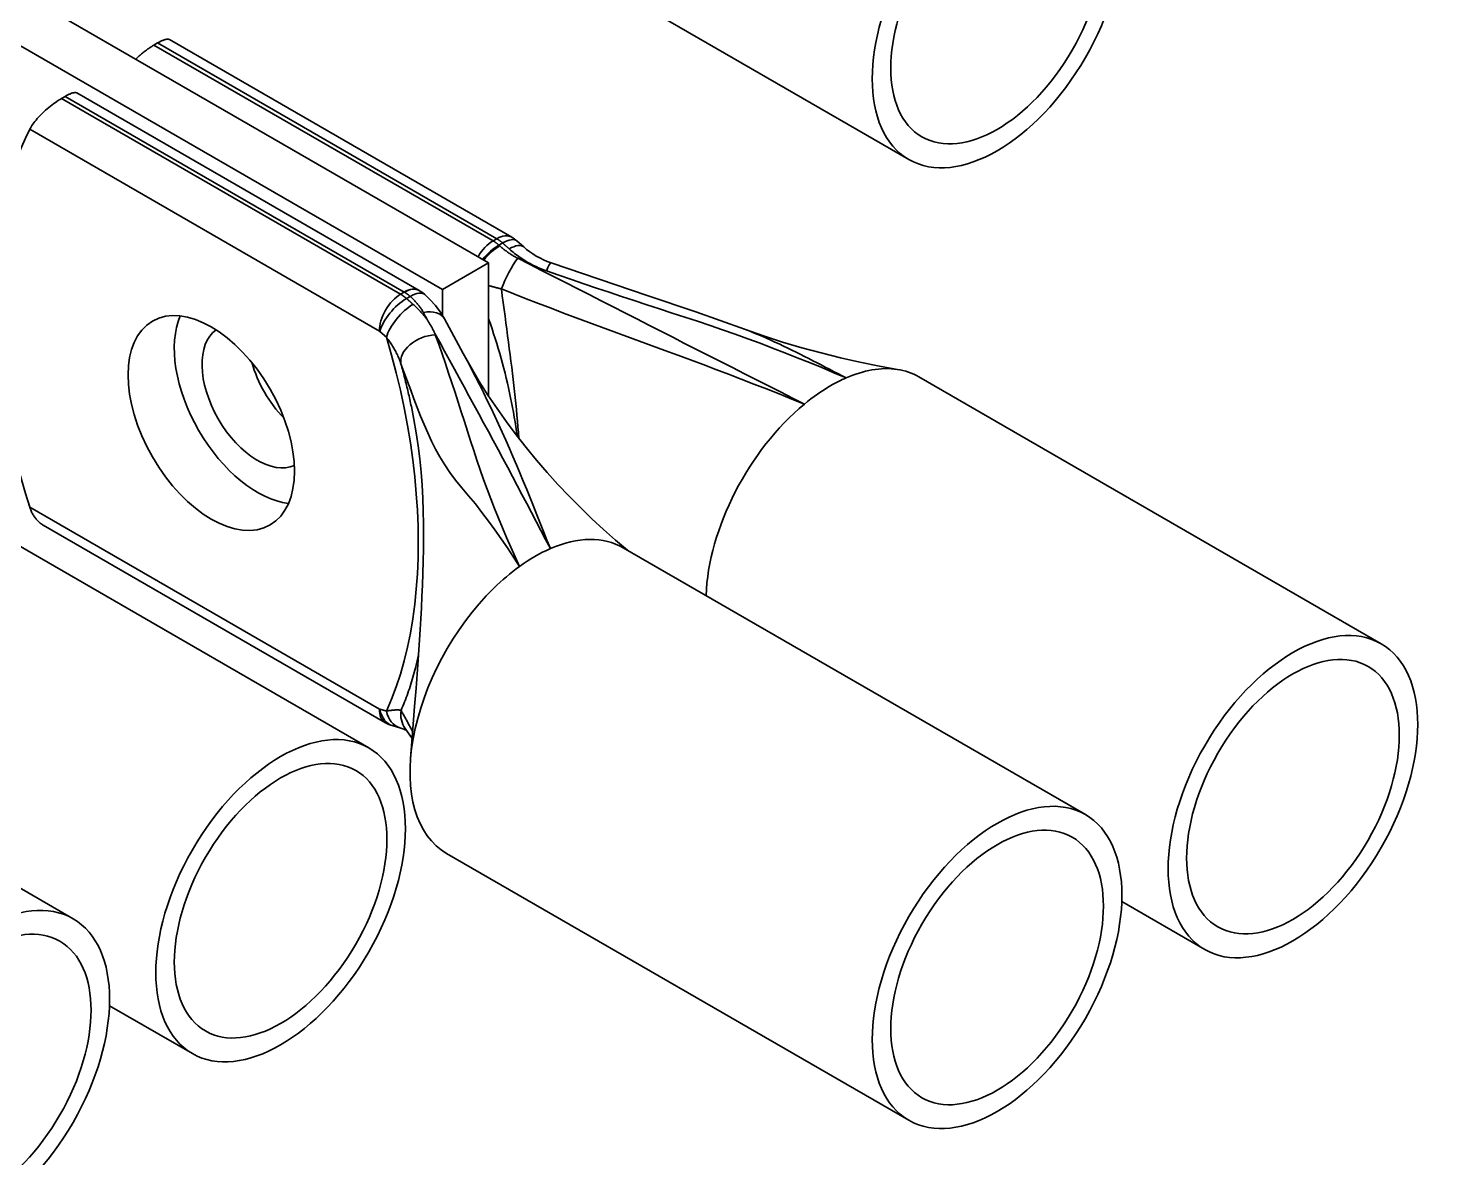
# Model space of a CAD drawing. Header units: millimetres. Extents: x -116965 to 323937, y 291661 to 566926.
# Drawn here: x -16766.2 to -16665.2, y 324943.1 to 325024.5 of the extents above; entities that cross this region are included whole.
import ezdxf

# ---------------------------------------------------------------- set-up
doc = ezdxf.new("R2010")
doc.units = ezdxf.units.MM
doc.layers.add('Visible Edges(Schneider)', color=7, linetype='Continuous', lineweight=35)
doc.layers.add('Visible Tangent Edges(Schneider)', color=7, linetype='Continuous', lineweight=35)

msp = doc.modelspace()

# ---------------------------------------------------------------- linework, layer by layer
at = {"layer": 'Visible Edges(Schneider)'}
for p, q in [((-16799.555415, 325045.98185), (-16733.004188, 325007.558481)), ((-16802.882976, 325044.060681), (-16736.33175, 325005.637313)), ((-16736.029568, 325034.209765), (-16702.753955, 325014.998081)), ((-16757.095732, 325023.235215), (-16756.829528, 325023.388909)), ((-16731.336305, 325009.402502), (-16755.981158, 325023.631214)), ((-16763.48465, 325019.546572), (-16763.750855, 325019.392879)), ((-16738.004047, 325005.567451), (-16762.63628, 325019.788878)), ((-16730.956616, 325009.129937), (-16730.475065, 325008.706672)), ((-16733.004188, 325007.558481), (-16736.33175, 325005.637313)), ((-16733.004188, 325007.558481), (-16733.004188, 324997.96755)), ((-16736.33175, 325005.637313), (-16736.33175, 325003.782981)), ((-16734.834421, 325001.032317), (-16736.187292, 325003.532396)), ((-16702.027293, 324999.350414), (-16668.75168, 324980.138729)), ((-16774.900886, 324991.857857), (-16741.625273, 324972.646173)), ((-16740.422339, 324974.453346), (-16765.067191, 324988.682059)), ((-16723.323686, 324987.054936), (-16690.048073, 324967.843251)), ((-16796.197279, 324979.562379), (-16762.921666, 324960.350695)), ((-16739.883185, 324974.22717), (-16739.400085, 324974.093958)), ((-16738.507457, 324973.312428), (-16739.009206, 324974.038087)), ((-16736.029568, 324965.047702), (-16702.753955, 324945.836018)), ((-16687.424878, 324961.576727), (-16681.457563, 324958.131496)), ((-16760.298471, 324954.08417), (-16754.331156, 324950.638939))]:
    msp.add_line(p, q, dxfattribs=at)
at = {"layer": 'Visible Edges(Schneider)', "flags": 128}
for points in [[(-16757.095731, 325023.235215), (-16757.145767, 325023.205874), (-16757.19707, 325023.174895), (-16757.249526, 325023.142343), (-16757.303019, 325023.108287), (-16757.357429, 325023.072789), (-16757.412649, 325023.035923), (-16757.468557, 325022.99775), (-16757.525043, 325022.958341), (-16757.581986, 325022.917761), (-16757.63927, 325022.876073), (-16757.696785, 325022.83335), (-16757.754412, 325022.789654), (-16757.812031, 325022.745072), (-16757.869527, 325022.699713), (-16757.926776, 325022.653689), (-16757.983668, 325022.60711), (-16758.040079, 325022.560089), (-16758.095899, 325022.51274), (-16758.151005, 325022.465172), (-16758.205286, 325022.417499), (-16758.258619, 325022.369829), (-16758.310892, 325022.32228), (-16758.361984, 325022.274961), (-16758.41206, 325022.227726)], [(-16755.981174, 325023.631199), (-16755.998031, 325023.63979), (-16756.016601, 325023.64689), (-16756.036963, 325023.652503), (-16756.059107, 325023.656596), (-16756.083012, 325023.659128), (-16756.108669, 325023.660068), (-16756.136055, 325023.659377), (-16756.165163, 325023.657024), (-16756.195969, 325023.65297), (-16756.228466, 325023.64718), (-16756.26263, 325023.639619), (-16756.298454, 325023.630252), (-16756.335918, 325023.619047), (-16756.374964, 325023.60602), (-16756.415492, 325023.591236), (-16756.457393, 325023.574749), (-16756.500563, 325023.556622), (-16756.5449, 325023.536918), (-16756.590296, 325023.515694), (-16756.636652, 325023.493014), (-16756.683855, 325023.468933), (-16756.731805, 325023.443515), (-16756.780398, 325023.41682), (-16756.829526, 325023.388908)], [(-16763.750854, 325019.392878), (-16763.855266, 325019.330673), (-16763.964534, 325019.26182), (-16764.077653, 325019.186903), (-16764.193607, 325019.1065), (-16764.311396, 325019.0212), (-16764.430003, 325018.931583), (-16764.548402, 325018.838383), (-16764.665567, 325018.742559), (-16764.780469, 325018.645084), (-16764.892096, 325018.546942), (-16764.999418, 325018.449105), (-16765.102551, 325018.351496), (-16765.20406, 325018.251733), (-16765.303437, 325018.150241), (-16765.399965, 325018.047676), (-16765.492905, 325017.944682), (-16765.581537, 325017.84191), (-16765.665129, 325017.740005), (-16765.743122, 325017.639572), (-16765.815226, 325017.541175), (-16765.881176, 325017.44538), (-16765.940703, 325017.352749), (-16765.993551, 325017.263851), (-16766.039447, 325017.179248)], [(-16762.636296, 325019.788861), (-16762.653153, 325019.797453), (-16762.671724, 325019.804554), (-16762.692086, 325019.810166), (-16762.71423, 325019.814258), (-16762.738135, 325019.816791), (-16762.763792, 325019.817731), (-16762.791178, 325019.817041), (-16762.820285, 325019.814688), (-16762.851092, 325019.810633), (-16762.883588, 325019.804844), (-16762.917753, 325019.797282), (-16762.953577, 325019.787916), (-16762.99104, 325019.77671), (-16763.030086, 325019.763684), (-16763.070615, 325019.748899), (-16763.112516, 325019.732413), (-16763.155686, 325019.714286), (-16763.200023, 325019.694582), (-16763.245419, 325019.673357), (-16763.291775, 325019.650676), (-16763.338978, 325019.626596), (-16763.386928, 325019.601178), (-16763.43552, 325019.574483), (-16763.484649, 325019.546571)], [(-16731.336305, 325009.402503), (-16731.130643, 325009.269014), (-16730.956616, 325009.129937)], [(-16728.51401, 325007.560709), (-16728.786252, 325007.663409), (-16729.054701, 325007.780653), (-16729.316922, 325007.911003), (-16729.570513, 325008.052706), (-16729.814279, 325008.204479), (-16730.047409, 325008.365247), (-16730.268203, 325008.533274), (-16730.475065, 325008.706672)], [(-16714.576803, 325002.779968), (-16716.333564, 325003.418273), (-16718.088741, 325004.029707), (-16721.583113, 325005.209828), (-16725.058423, 325006.377183), (-16728.51401, 325007.560709)], [(-16737.593618, 325005.271044), (-16737.770582, 325005.415389), (-16737.983054, 325005.55527)], [(-16737.593618, 325005.271044), (-16737.20185, 325004.893856), (-16736.833808, 325004.482952), (-16736.493545, 325004.032325), (-16736.187292, 325003.532396)], [(-16737.395437, 325003.431139), (-16737.371285, 325003.392243), (-16737.347348, 325003.353295), (-16737.323627, 325003.314295), (-16737.300123, 325003.275244), (-16737.276839, 325003.236144), (-16737.253776, 325003.196996), (-16737.230937, 325003.157801), (-16737.208324, 325003.118561), (-16737.185938, 325003.079277), (-16737.163781, 325003.039949), (-16737.141857, 325003.00058), (-16737.120165, 325002.961171), (-16737.098709, 325002.921721), (-16737.077489, 325002.882231), (-16737.056509, 325002.8427), (-16737.035769, 325002.80313), (-16737.015271, 325002.76352), (-16736.995019, 325002.723871), (-16736.975013, 325002.684184), (-16736.955256, 325002.644458), (-16736.93575, 325002.604695), (-16736.916497, 325002.564894), (-16736.8975, 325002.525056), (-16736.87876, 325002.48518)], [(-16714.576803, 325002.779968), (-16713.219233, 325002.296695), (-16711.849233, 325001.852892), (-16710.468374, 325001.445846), (-16709.078229, 325001.072849), (-16707.680368, 325000.731188), (-16706.276361, 325000.418158), (-16704.867782, 325000.131045), (-16703.4562, 324999.867141)], [(-16734.834421, 325001.032317), (-16734.269023, 325000.021178), (-16733.674065, 324999.023159), (-16733.050907, 324998.039067), (-16732.400912, 324997.069709), (-16731.72544, 324996.115892), (-16731.025853, 324995.178424), (-16730.303515, 324994.258113), (-16729.559785, 324993.355765), (-16728.796025, 324992.472188), (-16728.013597, 324991.608189), (-16727.213864, 324990.764575), (-16726.398185, 324989.942155), (-16725.567923, 324989.141735), (-16724.72444, 324988.364122), (-16723.869382, 324987.608656), (-16723.005117, 324986.87101)], [(-16738.620492, 324971.872128), (-16738.523742, 324973.103979), (-16738.426485, 324974.355655), (-16738.328807, 324975.63382), (-16738.230787, 324976.945141), (-16738.132527, 324978.297064), (-16738.083492, 324978.992282), (-16738.034765, 324979.70244), (-16737.986515, 324980.429155), (-16737.938822, 324981.17551), (-16737.892417, 324981.942187), (-16737.848186, 324982.729086), (-16737.807018, 324983.536098), (-16737.769797, 324984.363122), (-16737.737548, 324985.210366), (-16737.711981, 324986.077498), (-16737.694896, 324986.962195), (-16737.688083, 324987.862046), (-16737.693332, 324988.774642), (-16737.712433, 324989.69757), (-16737.747175, 324990.628421), (-16737.799348, 324991.564783), (-16737.870743, 324992.504247), (-16737.96315, 324993.444812), (-16738.07804, 324994.387348), (-16738.216286, 324995.330843), (-16738.378713, 324996.273737), (-16738.566143, 324997.214471)], [(-16766.039447, 324989.975503), (-16766.016723, 324989.908119), (-16765.992128, 324989.840982), (-16765.965693, 324989.774223), (-16765.937462, 324989.707983), (-16765.907464, 324989.642395), (-16765.875736, 324989.577595), (-16765.84232, 324989.51372), (-16765.807244, 324989.450906), (-16765.770549, 324989.389291), (-16765.732272, 324989.329009), (-16765.692443, 324989.270194), (-16765.651102, 324989.212985), (-16765.608293, 324989.157516), (-16765.564085, 324989.103871), (-16765.518586, 324989.052123), (-16765.47189, 324989.002331), (-16765.424098, 324988.954559), (-16765.375308, 324988.908872), (-16765.325622, 324988.865332), (-16765.275136, 324988.824004), (-16765.223948, 324988.78495), (-16765.172163, 324988.748238), (-16765.119873, 324988.713924), (-16765.067183, 324988.682079)], [(-16740.422339, 324974.453346), (-16740.17698, 324974.330349), (-16739.883185, 324974.22717)], [(-16738.926114, 324973.919437), (-16739.001693, 324973.956043), (-16739.107939, 324973.99979), (-16739.241785, 324974.04672), (-16739.400085, 324974.093958)]]:
    msp.add_lwpolyline(points, dxfattribs=at)
at = {"layer": 'Visible Edges(Schneider)'}
for centre, major_axis in [((-16696.401014, 325026.001698), (-6.352941, -11.003617)), ((-16696.401014, 325026.001698), (-5.411765, -9.373451)), ((-16752.969556, 324996.03147), (4.235294, -7.335745)), ((-16675.104621, 324969.135112), (6.352941, 11.003617)), ((-16675.104621, 324969.135112), (5.411765, 9.373451)), ((-16747.978214, 324961.642556), (6.352941, 11.003617)), ((-16747.978214, 324961.642556), (5.411765, 9.373451)), ((-16696.401014, 324956.839635), (-6.352941, -11.003617)), ((-16696.401014, 324956.839635), (-5.411765, -9.373451)), ((-16769.274607, 324949.347078), (-6.352941, -11.003617)), ((-16769.274607, 324949.347078), (-5.411765, -9.373451))]:
    msp.add_ellipse(centre, major_axis=major_axis, ratio=0.5773502692, dxfattribs=at)
for centre, major_axis, ratio, start_param, end_param in [((-16740.324823, 324988.73103), (-20, 34.641016), 0.5773502692, 0.3558384152, 1.2149579116), ((-16741.658148, 325001.041515), (5.959361, 1.62597), 0.853479227, 0.6977278754, 0.7020121512), ((-16749.641995, 324997.952639), (4.235294, -7.335745), 0.5773502692, 3.5453073402, 5.8794706205), ((-16749.641995, 324997.952639), (2.823529, -4.890496), 0.5773502692, 3.2005523725, 6.2242255882), ((-16746.314434, 324999.873807), (2.823529, -4.890496), 0.5773502692, 4.2930204806, 5.1317574802), ((-16708.380235, 324988.346797), (-6.352941, -11.003617), 0.5773502692, 3.5911956984, 3.8026358224), ((-16708.380235, 324988.346797), (6.352941, 11.003617), 0.5773502692, 0, 0.4496030448), ((-16708.380235, 324988.346797), (-6.352941, -11.003617), 0.5773502692, 3.8026358224, 3.926990817), ((-16708.380235, 324988.346797), (-6.352941, -11.003617), 0.5773502692, 3.926990817, 4.1393814759), ((-16708.380235, 324988.346797), (-6.352941, -11.003617), 0.5773502692, 4.1393814759, 5.45485232), ((-16729.676627, 324976.051319), (6.352941, 11.003617), 0.5773502692, 0, 0.6610431689), ((-16729.676627, 324976.051319), (-6.352941, -11.003617), 0.5773502692, 3.8026358224, 4.0513458115), ((-16729.676627, 324976.051319), (-6.352941, -11.003617), 0.5773502692, 4.0513458115, 4.2627859356), ((-16729.676627, 324976.051319), (-6.352941, -11.003617), 0.5773502692, 4.2627859356, 6.2831853072)]:
    msp.add_ellipse(centre, major_axis=major_axis, ratio=ratio, start_param=start_param, end_param=end_param, dxfattribs=at)
at = {"layer": 'Visible Tangent Edges(Schneider)'}
for p, q in [((-16732.685473, 325009.141945), (-16757.095732, 325023.235215)), ((-16756.829528, 325023.388909), (-16732.418658, 325009.295287)), ((-16739.339658, 325005.299067), (-16763.750855, 325019.392879)), ((-16763.48465, 325019.546572), (-16739.0864, 325005.460235)), ((-16766.039446, 325017.179247), (-16740.870336, 325002.647855)), ((-16732.418658, 325009.295287), (-16732.685472, 325009.141945)), ((-16732.200374, 325008.777759), (-16732.265658, 325008.835779)), ((-16739.073544, 325005.452776), (-16739.339658, 325005.299067)), ((-16739.0864, 325005.460235), (-16739.073544, 325005.452776)), ((-16738.921048, 325004.995523), (-16738.654801, 325005.148984)), ((-16740.836844, 325002.623573), (-16740.357229, 325002.202642)), ((-16740.870664, 324975.444299), (-16766.039446, 324989.975502))]:
    msp.add_line(p, q, dxfattribs=at)
at = {"layer": 'Visible Tangent Edges(Schneider)', "flags": 128}
for points in [[(-16732.265658, 325008.835779), (-16732.282786, 325008.850793), (-16732.299958, 325008.865621), (-16732.317171, 325008.88026), (-16732.334425, 325008.89471), (-16732.351718, 325008.908968), (-16732.369047, 325008.923035), (-16732.386413, 325008.936909), (-16732.403813, 325008.950589), (-16732.421247, 325008.964073), (-16732.438712, 325008.977361), (-16732.456208, 325008.990453), (-16732.473733, 325009.003344), (-16732.491285, 325009.016036), (-16732.508862, 325009.028526), (-16732.526463, 325009.040814), (-16732.544085, 325009.052896), (-16732.561727, 325009.064772), (-16732.579384, 325009.07644), (-16732.597053, 325009.087895), (-16732.614731, 325009.09914), (-16732.632415, 325009.110168), (-16732.650101, 325009.120979), (-16732.667789, 325009.131571), (-16732.685472, 325009.141945)], [(-16732.418658, 325009.295287), (-16732.401013, 325009.284959), (-16732.383366, 325009.274413), (-16732.365718, 325009.263649), (-16732.348073, 325009.252672), (-16732.330434, 325009.241479), (-16732.312805, 325009.230076), (-16732.295187, 325009.218462), (-16732.277584, 325009.206642), (-16732.26, 325009.194615), (-16732.242438, 325009.182386), (-16732.224899, 325009.169956), (-16732.207385, 325009.157325), (-16732.189899, 325009.144494), (-16732.17244, 325009.131466), (-16732.155012, 325009.118241), (-16732.137616, 325009.104822), (-16732.120252, 325009.09121), (-16732.102923, 325009.077403), (-16732.085629, 325009.063405), (-16732.068372, 325009.049217), (-16732.051154, 325009.034839), (-16732.033976, 325009.020271), (-16732.016838, 325009.005516), (-16731.999745, 325008.990575)], [(-16732.265658, 325008.835779), (-16732.254584, 325008.842235), (-16732.243509, 325008.848691), (-16732.232434, 325008.855147), (-16732.221358, 325008.861602), (-16732.210282, 325008.868057), (-16732.199206, 325008.874511), (-16732.188129, 325008.880963), (-16732.177051, 325008.887418), (-16732.165973, 325008.893868), (-16732.154895, 325008.90032), (-16732.143816, 325008.906771), (-16732.132736, 325008.913221), (-16732.121656, 325008.91967), (-16732.110576, 325008.926119), (-16732.099495, 325008.932568), (-16732.088414, 325008.939016), (-16732.077332, 325008.945464), (-16732.066249, 325008.95191), (-16732.055166, 325008.958355), (-16732.044083, 325008.964801), (-16732.032999, 325008.971246), (-16732.021915, 325008.977691), (-16732.01083, 325008.984133), (-16731.999745, 325008.990575)], [(-16731.999745, 325008.990575), (-16731.979759, 325008.972908), (-16731.959774, 325008.955234), (-16731.93979, 325008.937555), (-16731.919808, 325008.919874), (-16731.899828, 325008.902189), (-16731.879848, 325008.8845), (-16731.85987, 325008.866808), (-16731.839893, 325008.84911), (-16731.819918, 325008.831407), (-16731.799944, 325008.813702), (-16731.779971, 325008.795993), (-16731.76, 325008.778279), (-16731.74003, 325008.760562), (-16731.720062, 325008.742838), (-16731.700095, 325008.725111), (-16731.68013, 325008.707381), (-16731.660165, 325008.689646), (-16731.640203, 325008.671906), (-16731.620241, 325008.654162), (-16731.600282, 325008.636414), (-16731.580323, 325008.618662), (-16731.560367, 325008.600906), (-16731.540411, 325008.583143), (-16731.520457, 325008.565378)], [(-16730.9081, 325007.892409), (-16730.968037, 325007.923266), (-16731.027499, 325007.954782), (-16731.086474, 325007.986933), (-16731.144952, 325008.019699), (-16731.202923, 325008.053057), (-16731.260375, 325008.086989), (-16731.317299, 325008.121472), (-16731.373682, 325008.156487), (-16731.429514, 325008.192012), (-16731.484779, 325008.228019), (-16731.539481, 325008.264504), (-16731.59364, 325008.301463), (-16731.647271, 325008.338896), (-16731.700368, 325008.376789), (-16731.752924, 325008.415126), (-16731.804933, 325008.453895), (-16731.856386, 325008.493077), (-16731.907276, 325008.532661), (-16731.957596, 325008.572631), (-16732.007338, 325008.612973), (-16732.056494, 325008.65367), (-16732.105056, 325008.69471), (-16732.153019, 325008.736077), (-16732.200374, 325008.777759)], [(-16731.520457, 325008.565378), (-16731.427388, 325008.483781), (-16731.33247, 325008.403118), (-16731.235745, 325008.323448), (-16731.137254, 325008.244831), (-16731.037038, 325008.167331), (-16730.935145, 325008.091005), (-16730.83162, 325008.015919), (-16730.726509, 325007.942133), (-16730.61986, 325007.869707), (-16730.51172, 325007.798701), (-16730.402141, 325007.729181), (-16730.291145, 325007.661188), (-16730.178586, 325007.594671), (-16730.064433, 325007.529657), (-16729.948749, 325007.466228), (-16729.831597, 325007.40447), (-16729.713044, 325007.344467), (-16729.593162, 325007.286293), (-16729.472019, 325007.230027), (-16729.349686, 325007.175752), (-16729.226233, 325007.123538), (-16729.101735, 325007.073455), (-16728.976262, 325007.025575), (-16728.849889, 325006.979961)], [(-16710.274126, 324997.394554), (-16711.137804, 324997.83105), (-16712.001145, 324998.267676), (-16712.864142, 324998.704442), (-16713.726776, 324999.141361), (-16714.589037, 324999.578442), (-16715.45091, 325000.015695), (-16716.312382, 325000.453134), (-16717.17344, 325000.89077), (-16718.034069, 325001.328609), (-16718.894263, 325001.766645), (-16719.754042, 325002.204834), (-16720.613432, 325002.643132), (-16721.47246, 325003.081493), (-16722.33115, 325003.519875), (-16723.189527, 325003.958234), (-16724.047617, 325004.396523), (-16724.905457, 325004.834685), (-16725.76311, 325005.272641), (-16726.62063, 325005.710323), (-16727.478071, 325006.147666), (-16728.335485, 325006.584604), (-16729.192928, 325007.021075), (-16730.05045, 325007.457026), (-16730.9081, 325007.892409)], [(-16728.849889, 325006.979961), (-16727.950202, 325006.666388), (-16727.049001, 325006.355864), (-16726.146332, 325006.048207), (-16725.242243, 325005.74324), (-16724.33683, 325005.440653), (-16723.430217, 325005.140051), (-16722.522531, 325004.841044), (-16721.613884, 325004.543246), (-16720.704152, 325004.24649), (-16719.793738, 325003.949807), (-16718.883281, 325003.651933), (-16717.973417, 325003.351602), (-16717.064786, 325003.047545), (-16716.158025, 325002.738497), (-16715.253772, 325002.423193), (-16714.352768, 325002.100324), (-16713.455836, 325001.769208), (-16712.562755, 325001.430532), (-16711.673182, 325001.085092), (-16710.786771, 325000.733686), (-16709.903177, 325000.377114), (-16709.022057, 325000.016174), (-16708.143064, 324999.651665), (-16707.265855, 324999.284381)], [(-16733.004181, 325005.937418), (-16732.968133, 325005.925508), (-16732.931882, 325005.913714), (-16732.895428, 325005.902038), (-16732.858776, 325005.890485), (-16732.821925, 325005.879055), (-16732.784878, 325005.867748), (-16732.747636, 325005.856567), (-16732.710199, 325005.845515), (-16732.672569, 325005.834592), (-16732.634747, 325005.8238), (-16732.596734, 325005.81314), (-16732.558532, 325005.802616), (-16732.520141, 325005.792226), (-16732.481563, 325005.781973), (-16732.442799, 325005.771862), (-16732.403849, 325005.76189), (-16732.364716, 325005.752061), (-16732.325401, 325005.742377), (-16732.285904, 325005.732839), (-16732.246227, 325005.723448), (-16732.20637, 325005.714207), (-16732.166336, 325005.705117), (-16732.126125, 325005.696181), (-16732.085738, 325005.687399)], [(-16738.921048, 325004.995523), (-16738.938127, 325005.010401), (-16738.955255, 325005.0251), (-16738.972431, 325005.039618), (-16738.98965, 325005.053951), (-16739.006911, 325005.068098), (-16739.024211, 325005.082056), (-16739.041545, 325005.095822), (-16739.058913, 325005.109395), (-16739.07631, 325005.122771), (-16739.093732, 325005.135948), (-16739.111179, 325005.148926), (-16739.128651, 325005.161704), (-16739.146145, 325005.174281), (-16739.163663, 325005.186657), (-16739.181203, 325005.198832), (-16739.198764, 325005.210804), (-16739.216344, 325005.222574), (-16739.23394, 325005.234136), (-16739.251547, 325005.24549), (-16739.269164, 325005.256634), (-16739.286786, 325005.267565), (-16739.304411, 325005.278282), (-16739.322036, 325005.288783), (-16739.339658, 325005.299067)], [(-16739.073544, 325005.452776), (-16739.055941, 325005.442507), (-16739.038331, 325005.432017), (-16739.020715, 325005.421308), (-16739.003097, 325005.410382), (-16738.985479, 325005.399238), (-16738.967865, 325005.38788), (-16738.950258, 325005.376309), (-16738.93266, 325005.364526), (-16738.915075, 325005.352534), (-16738.897505, 325005.340334), (-16738.879953, 325005.327929), (-16738.862423, 325005.31532), (-16738.844918, 325005.30251), (-16738.827439, 325005.2895), (-16738.809991, 325005.276294), (-16738.792577, 325005.262894), (-16738.775198, 325005.2493), (-16738.757859, 325005.235518), (-16738.740561, 325005.221548), (-16738.723308, 325005.207394), (-16738.706103, 325005.193057), (-16738.688948, 325005.178542), (-16738.671847, 325005.16385), (-16738.654801, 325005.148984)], [(-16738.440565, 325004.574662), (-16738.460615, 325004.5922), (-16738.480663, 325004.609738), (-16738.500708, 325004.627275), (-16738.520751, 325004.644812), (-16738.540791, 325004.662349), (-16738.560828, 325004.679885), (-16738.580863, 325004.697422), (-16738.600895, 325004.714958), (-16738.620924, 325004.732494), (-16738.640951, 325004.75003), (-16738.660974, 325004.767565), (-16738.680996, 325004.785101), (-16738.701014, 325004.802637), (-16738.721031, 325004.820172), (-16738.741044, 325004.837707), (-16738.761055, 325004.855242), (-16738.781063, 325004.872777), (-16738.801069, 325004.890312), (-16738.821072, 325004.907847), (-16738.841072, 325004.925383), (-16738.86107, 325004.942918), (-16738.881065, 325004.960453), (-16738.901058, 325004.977987), (-16738.921048, 325004.995523)], [(-16738.654801, 325005.148984), (-16738.605832, 325005.104604), (-16738.557511, 325005.059824), (-16738.509859, 325005.014653), (-16738.462897, 325004.969101), (-16738.416646, 325004.923178), (-16738.371128, 325004.876894), (-16738.326365, 325004.830259), (-16738.282377, 325004.783282), (-16738.239194, 325004.735984), (-16738.196834, 325004.688372), (-16738.155314, 325004.640448), (-16738.114649, 325004.592212), (-16738.074855, 325004.543665), (-16738.035946, 325004.494809), (-16737.99794, 325004.445644), (-16737.960851, 325004.396171), (-16737.924705, 325004.346395), (-16737.889532, 325004.296331), (-16737.855363, 325004.245995), (-16737.822229, 325004.195401), (-16737.790159, 325004.144567), (-16737.759186, 325004.093507), (-16737.72934, 325004.042237), (-16737.700651, 325003.990772)], [(-16730.831637, 324994.926418), (-16730.86193, 324995.339383), (-16730.894707, 324995.75457), (-16730.929915, 324996.172016), (-16730.967499, 324996.59176), (-16731.007382, 324997.013856), (-16731.049483, 324997.438356), (-16731.093725, 324997.865316), (-16731.140023, 324998.294794), (-16731.188285, 324998.726861), (-16731.238432, 324999.161719), (-16731.290414, 324999.599837), (-16731.344154, 325000.04152), (-16731.399576, 325000.487073), (-16731.456603, 325000.93678), (-16731.515134, 325001.390663), (-16731.57503, 325001.848809), (-16731.636148, 325002.311379), (-16731.698347, 325002.77853), (-16731.761484, 325003.250419), (-16731.825417, 325003.72721), (-16731.890003, 325004.209056), (-16731.955114, 325004.696104), (-16732.020515, 325005.188659), (-16732.085919, 325005.68712)], [(-16732.085738, 325005.687399), (-16731.195093, 325005.332493), (-16730.301627, 325004.981078), (-16729.405284, 325004.633023), (-16728.506005, 325004.288189), (-16727.603885, 325003.946233), (-16726.699097, 325003.606723), (-16725.791817, 325003.269228), (-16724.882223, 325002.933308), (-16723.97062, 325002.598321), (-16723.057388, 325002.263695), (-16722.14288, 325001.928939), (-16721.22745, 325001.593568), (-16720.311451, 325001.257096), (-16719.395237, 325000.919034), (-16718.479163, 325000.578898), (-16717.56359, 325000.23621), (-16716.648815, 324999.890726), (-16715.734925, 324999.542445), (-16714.821992, 324999.191376), (-16713.910085, 324998.83753), (-16712.999275, 324998.480916), (-16712.089631, 324998.121541), (-16711.181226, 324997.759418), (-16710.274126, 324997.394554)], [(-16737.395437, 325003.431139), (-16737.431434, 325003.481581), (-16737.468121, 325003.531774), (-16737.5055, 325003.581729), (-16737.543582, 325003.631471), (-16737.582376, 325003.681015), (-16737.621873, 325003.730356), (-16737.662061, 325003.779484), (-16737.702928, 325003.828389), (-16737.744465, 325003.877066), (-16737.786663, 325003.925505), (-16737.829509, 325003.9737), (-16737.872993, 325004.021643), (-16737.917105, 325004.069326), (-16737.961833, 325004.116743), (-16738.007166, 325004.163886), (-16738.053095, 325004.210747), (-16738.099607, 325004.25732), (-16738.14669, 325004.303596), (-16738.194334, 325004.349569), (-16738.242527, 325004.395233), (-16738.291258, 325004.440581), (-16738.340515, 325004.485606), (-16738.390288, 325004.530302), (-16738.440565, 325004.574662)], [(-16737.700651, 325003.990772), (-16737.687942, 325003.967454), (-16737.675232, 325003.944136), (-16737.662521, 325003.920818), (-16737.64981, 325003.897501), (-16737.637097, 325003.874183), (-16737.624384, 325003.850865), (-16737.611671, 325003.827547), (-16737.598957, 325003.804229), (-16737.586241, 325003.780911), (-16737.573526, 325003.757593), (-16737.560809, 325003.734275), (-16737.548092, 325003.710957), (-16737.535374, 325003.687639), (-16737.522656, 325003.664321), (-16737.509937, 325003.641003), (-16737.497217, 325003.617685), (-16737.484496, 325003.594367), (-16737.471775, 325003.571049), (-16737.459054, 325003.54773), (-16737.446331, 325003.524412), (-16737.433608, 325003.501094), (-16737.420884, 325003.477776), (-16737.40816, 325003.454458), (-16737.395435, 325003.431139)], [(-16733.004187, 325003.534352), (-16732.880454, 325003.176483), (-16732.759936, 325002.818617), (-16732.642653, 325002.460847), (-16732.528625, 325002.103266), (-16732.417873, 325001.745963), (-16732.310416, 325001.389029), (-16732.206277, 325001.032556), (-16732.105478, 325000.67665), (-16732.00806, 325000.321491), (-16731.914021, 324999.967087), (-16731.823352, 324999.613417), (-16731.736044, 324999.26046), (-16731.65209, 324998.908201), (-16731.571464, 324998.556524), (-16731.49416, 324998.205361), (-16731.420207, 324997.854798), (-16731.349634, 324997.504924), (-16731.282467, 324997.155825), (-16731.218731, 324996.807594), (-16731.158449, 324996.460322), (-16731.101647, 324996.114094), (-16731.048347, 324995.769005), (-16730.998562, 324995.42514), (-16730.952307, 324995.082589)], [(-16740.870336, 325002.647855), (-16740.868927, 325002.647032), (-16740.867516, 325002.646192), (-16740.866106, 325002.645335), (-16740.864696, 325002.644461), (-16740.863287, 325002.643569), (-16740.861878, 325002.642661), (-16740.86047, 325002.641736), (-16740.859064, 325002.640794), (-16740.857659, 325002.639837), (-16740.856256, 325002.638863), (-16740.854854, 325002.637873), (-16740.853454, 325002.636867), (-16740.852056, 325002.635845), (-16740.85066, 325002.634806), (-16740.849267, 325002.633752), (-16740.847875, 325002.632682), (-16740.846485, 325002.631597), (-16740.845098, 325002.630495), (-16740.843714, 325002.629379), (-16740.842333, 325002.628247), (-16740.840955, 325002.627101), (-16740.839581, 325002.625939), (-16740.838211, 325002.624763), (-16740.836844, 325002.623573)], [(-16740.357229, 325002.202642), (-16740.29915, 325002.124793), (-16740.242087, 325002.046529), (-16740.186081, 325001.96789), (-16740.13117, 325001.888915), (-16740.077393, 325001.809646), (-16740.024788, 325001.730125), (-16739.973394, 325001.650394), (-16739.923245, 325001.570496), (-16739.874379, 325001.490473), (-16739.826829, 325001.410365), (-16739.780632, 325001.330219), (-16739.735808, 325001.250056), (-16739.69232, 325001.169783), (-16739.65018, 325001.089389), (-16739.609436, 325001.008931), (-16739.570139, 325000.928467), (-16739.532334, 325000.848056), (-16739.496066, 325000.767754), (-16739.461378, 325000.68762), (-16739.428314, 325000.607711), (-16739.396915, 325000.528083), (-16739.367216, 325000.448792), (-16739.339255, 325000.36989), (-16739.313067, 325000.291432)], [(-16740.356969, 325002.201665), (-16739.993131, 325000.926706), (-16739.659887, 324999.654079), (-16739.357495, 324998.384744), (-16739.086305, 324997.120022), (-16738.846811, 324995.862487), (-16738.639158, 324994.614164), (-16738.463469, 324993.377009), (-16738.319867, 324992.152977), (-16738.208465, 324990.944024), (-16738.129168, 324989.751998), (-16738.081757, 324988.578599), (-16738.066025, 324987.425522), (-16738.081819, 324986.290684), (-16738.129298, 324985.172151), (-16738.208683, 324984.071862), (-16738.320098, 324982.99175), (-16738.463653, 324981.933755), (-16738.639349, 324980.899778), (-16738.847027, 324979.891605), (-16739.086523, 324978.911018), (-16739.357643, 324977.959859), (-16739.659908, 324977.040108), (-16739.993016, 324976.152619), (-16740.356734, 324975.298019)], [(-16736.842819, 325002.388431), (-16736.844254, 325002.392464), (-16736.845694, 325002.396498), (-16736.84714, 325002.40053), (-16736.848591, 325002.404563), (-16736.850048, 325002.408596), (-16736.85151, 325002.412628), (-16736.852977, 325002.416661), (-16736.854451, 325002.420693), (-16736.855929, 325002.424725), (-16736.857413, 325002.428757), (-16736.858903, 325002.432788), (-16736.860398, 325002.43682), (-16736.861898, 325002.440851), (-16736.863404, 325002.444882), (-16736.864915, 325002.448913), (-16736.866432, 325002.452943), (-16736.867954, 325002.456974), (-16736.869482, 325002.461004), (-16736.871015, 325002.465034), (-16736.872554, 325002.469064), (-16736.874097, 325002.473093), (-16736.875647, 325002.477123), (-16736.877201, 325002.481152), (-16736.878761, 325002.48518)], [(-16736.878759, 325002.485181), (-16736.527493, 325001.842798), (-16736.175984, 325001.200328), (-16735.824343, 325000.557741), (-16735.472686, 324999.915004), (-16735.121127, 324999.272087), (-16734.769781, 324998.628958), (-16734.418783, 324997.985583), (-16734.068263, 324997.341928), (-16733.718289, 324996.697972), (-16733.368928, 324996.053692), (-16733.020247, 324995.409067), (-16732.672311, 324994.764073), (-16732.32519, 324994.118689), (-16731.978946, 324993.472893), (-16731.633648, 324992.826665), (-16731.289317, 324992.180004), (-16730.945899, 324991.532895), (-16730.603329, 324990.885319), (-16730.261547, 324990.237255), (-16729.920489, 324989.588683), (-16729.580092, 324988.939582), (-16729.240295, 324988.289933), (-16728.901035, 324987.639713), (-16728.562247, 324986.988904)], [(-16730.791007, 324985.702129), (-16731.101605, 324986.396394), (-16731.408886, 324987.090851), (-16731.711702, 324987.785582), (-16732.008906, 324988.480678), (-16732.299351, 324989.17622), (-16732.58189, 324989.872296), (-16732.855376, 324990.56899), (-16733.118662, 324991.266389), (-16733.37087, 324991.964478), (-16733.613637, 324992.662616), (-16733.848857, 324993.360574), (-16734.078242, 324994.05823), (-16734.303497, 324994.755463), (-16734.52633, 324995.452151), (-16734.748451, 324996.148172), (-16734.971568, 324996.843405), (-16735.196825, 324997.537866), (-16735.424013, 324998.23182), (-16735.653413, 324998.925336), (-16735.885332, 324999.618481), (-16736.120076, 325000.311318), (-16736.357856, 325001.0039), (-16736.598741, 325001.69626), (-16736.842819, 325002.388431)], [(-16707.265855, 324999.284381), (-16707.566832, 324999.436727), (-16707.867329, 324999.590045), (-16708.167455, 324999.744127), (-16708.467318, 324999.89876), (-16708.767028, 325000.053731), (-16709.066692, 325000.208828), (-16709.36642, 325000.363837), (-16709.66632, 325000.518548), (-16709.966501, 325000.672747), (-16710.267071, 325000.826224), (-16710.568139, 325000.978765), (-16710.869814, 325001.130158), (-16711.172204, 325001.280189), (-16711.475419, 325001.428649), (-16711.779566, 325001.575322), (-16712.084754, 325001.719997), (-16712.391093, 325001.862464), (-16712.69869, 325002.002507), (-16713.007655, 325002.139916), (-16713.318095, 325002.274477), (-16713.63012, 325002.40598), (-16713.943839, 325002.534212), (-16714.25936, 325002.658958), (-16714.576795, 325002.779961)], [(-16728.562247, 324986.988904), (-16728.804321, 324987.601429), (-16729.046278, 324988.212438), (-16729.288334, 324988.821771), (-16729.530709, 324989.429264), (-16729.773622, 324990.034755), (-16730.01729, 324990.638081), (-16730.261933, 324991.23908), (-16730.50777, 324991.837591), (-16730.755018, 324992.433449), (-16731.003896, 324993.026494), (-16731.254852, 324993.616464), (-16731.50836, 324994.203258), (-16731.764684, 324994.786951), (-16732.024087, 324995.367615), (-16732.286831, 324995.945323), (-16732.553181, 324996.52015), (-16732.823398, 324997.092167), (-16733.097748, 324997.661449), (-16733.376492, 324998.228068), (-16733.659738, 324998.792281), (-16733.947312, 324999.354503), (-16734.239057, 324999.915043), (-16734.534819, 325000.474211), (-16734.834441, 325001.032317)], [(-16739.313067, 325000.291432), (-16739.080079, 324999.652599), (-16738.847186, 324999.017936), (-16738.613572, 324998.38782), (-16738.37855, 324997.762617), (-16738.140653, 324997.142838), (-16737.897882, 324996.529078), (-16737.648239, 324995.921935), (-16737.389629, 324995.32214), (-16737.116409, 324994.733982), (-16736.823431, 324994.157339), (-16736.506915, 324993.589584), (-16736.163082, 324993.028084), (-16735.788153, 324992.470213), (-16735.378348, 324991.91334), (-16734.92989, 324991.354835), (-16734.445672, 324990.78973), (-16733.960777, 324990.204452), (-16733.481771, 324989.599436), (-16733.009718, 324988.977312), (-16732.545684, 324988.34071), (-16732.090731, 324987.692261), (-16731.645924, 324987.034594), (-16731.212328, 324986.37034), (-16730.791007, 324985.702129)], [(-16738.566147, 324997.214479), (-16738.593563, 324997.342362), (-16738.621302, 324997.470297), (-16738.649365, 324997.598278), (-16738.677748, 324997.726292), (-16738.706453, 324997.854335), (-16738.735478, 324997.982405), (-16738.764825, 324998.1105), (-16738.794493, 324998.238619), (-16738.824481, 324998.366759), (-16738.854791, 324998.494918), (-16738.885422, 324998.623095), (-16738.916375, 324998.751287), (-16738.947648, 324998.879493), (-16738.979243, 324999.007709), (-16739.011158, 324999.135936), (-16739.043395, 324999.264169), (-16739.075953, 324999.392408), (-16739.108833, 324999.520651), (-16739.142033, 324999.648895), (-16739.175554, 324999.777138), (-16739.209397, 324999.905379), (-16739.243561, 325000.033615), (-16739.278046, 325000.161845), (-16739.312853, 325000.290066)], [(-16739.310392, 324975.353063), (-16739.245376, 324975.502453), (-16739.181491, 324975.6532), (-16739.118738, 324975.805299), (-16739.057117, 324975.958749), (-16738.996629, 324976.113545), (-16738.937271, 324976.26969), (-16738.879044, 324976.427177), (-16738.821949, 324976.586004), (-16738.765984, 324976.74617), (-16738.71115, 324976.907672), (-16738.657446, 324977.070506), (-16738.604872, 324977.234674), (-16738.553433, 324977.400147), (-16738.503129, 324977.566909), (-16738.453958, 324977.734944), (-16738.405919, 324977.904243), (-16738.359009, 324978.074794), (-16738.313225, 324978.246585), (-16738.268568, 324978.419604), (-16738.225033, 324978.593836), (-16738.182619, 324978.769276), (-16738.141325, 324978.945906), (-16738.101147, 324979.123717), (-16738.062085, 324979.302695)], [(-16740.837098, 324975.429887), (-16740.838468, 324975.430275), (-16740.839841, 324975.430681), (-16740.841217, 324975.431107), (-16740.842597, 324975.43155), (-16740.84398, 324975.432013), (-16740.845365, 324975.432495), (-16740.846754, 324975.432994), (-16740.848145, 324975.433513), (-16740.849539, 324975.43405), (-16740.850935, 324975.434606), (-16740.852334, 324975.435181), (-16740.853735, 324975.435773), (-16740.855139, 324975.436386), (-16740.856544, 324975.437014), (-16740.857951, 324975.437661), (-16740.85936, 324975.438328), (-16740.860771, 324975.439012), (-16740.862182, 324975.439714), (-16740.863595, 324975.440434), (-16740.865008, 324975.441173), (-16740.866422, 324975.441929), (-16740.867836, 324975.442702), (-16740.86925, 324975.443492), (-16740.870664, 324975.444299)], [(-16740.356936, 324975.297486), (-16740.37694, 324975.302987), (-16740.396944, 324975.308488), (-16740.416948, 324975.313991), (-16740.436953, 324975.319497), (-16740.456958, 324975.325002), (-16740.476963, 324975.330512), (-16740.496968, 324975.336021), (-16740.516974, 324975.341532), (-16740.53698, 324975.347044), (-16740.556986, 324975.352558), (-16740.576993, 324975.358073), (-16740.597, 324975.363591), (-16740.617006, 324975.369109), (-16740.637014, 324975.374628), (-16740.657021, 324975.380148), (-16740.677029, 324975.38567), (-16740.697037, 324975.391194), (-16740.717045, 324975.396718), (-16740.737054, 324975.402244), (-16740.757062, 324975.407769), (-16740.777071, 324975.413297), (-16740.79708, 324975.418827), (-16740.817089, 324975.424357), (-16740.837098, 324975.429887)], [(-16739.310615, 324975.35208), (-16739.336832, 324975.358244), (-16739.364835, 324975.363608), (-16739.394587, 324975.368182), (-16739.42605, 324975.371967), (-16739.459186, 324975.37497), (-16739.493954, 324975.377202), (-16739.530308, 324975.37867), (-16739.568204, 324975.379388), (-16739.607596, 324975.379361), (-16739.648438, 324975.378608), (-16739.690679, 324975.377136), (-16739.734269, 324975.374963), (-16739.779194, 324975.3721), (-16739.825493, 324975.368551), (-16739.873147, 324975.364327), (-16739.922116, 324975.359436), (-16739.972367, 324975.353889), (-16740.023865, 324975.347693), (-16740.076573, 324975.34086), (-16740.130454, 324975.333399), (-16740.185469, 324975.325322), (-16740.241581, 324975.316637), (-16740.298749, 324975.307355), (-16740.356936, 324975.297486)], [(-16738.469031, 324973.807481), (-16738.504344, 324973.87366), (-16738.539614, 324973.939671), (-16738.574849, 324974.005517), (-16738.610055, 324974.071198), (-16738.645232, 324974.136718), (-16738.680376, 324974.202076), (-16738.715489, 324974.267272), (-16738.750575, 324974.332308), (-16738.785636, 324974.397187), (-16738.820675, 324974.461906), (-16738.855696, 324974.52647), (-16738.890701, 324974.59088), (-16738.925694, 324974.655134), (-16738.960676, 324974.719237), (-16738.995652, 324974.783187), (-16739.030624, 324974.846984), (-16739.065595, 324974.910634), (-16739.100568, 324974.974135), (-16739.135546, 324975.037487), (-16739.170532, 324975.100694), (-16739.205529, 324975.163756), (-16739.24054, 324975.226673), (-16739.275567, 324975.289447), (-16739.310615, 324975.35208)]]:
    msp.add_lwpolyline(points, dxfattribs=at)
at = {"layer": 'Visible Tangent Edges(Schneider)'}
for centre, major_axis, ratio, start_param, end_param in [((-16732.685473, 325007.37447), (1.082353, 1.87469), 0.5773502692, 0.7853981634, 1.5707963268), ((-16732.418658, 325007.527812), (1.082353, 1.87469), 0.5773502692, 0, 0.7853981634), ((-16732.385092, 325007.503465), (1.428476, 1.626471), 0.413094852, 0, 0.8845479908), ((-16732.651798, 325007.350028), (1.42943, 1.625633), 0.4125009945, 0.8850879099, 1.6511919443), ((-16732.586404, 325007.292519), (-1.429664, -1.625427), 0.412355531, 4.027011363, 4.7847837727), ((-16731.290112, 325006.417817), (0.966287, 1.93707), 0.2014904619, 0.8116001771, 2.0555661533), ((-16731.90493, 325007.081423), (1.429866, 1.625249), 0.4122295246, 0, 0.886659975), ((-16729.224786, 325005.516021), (0.710776, 2.044688), 0.0813906776, 0, 0.8014756508), ((-16739.339658, 325003.531592), (1.082353, 1.87469), 0.5773502692, 0.7853981634, 2.3561944902), ((-16739.306166, 325003.507311), (1.427828, 1.62704), 0.4134976136, 0.8839795999, 2.4547501402), ((-16739.0864, 325003.69276), (1.082353, 1.87469), 0.5773502692, 0, 0.7853981634), ((-16739.073544, 325003.685301), (1.09049, 1.869969), 0.5802331247, 0, 0.7879136249), ((-16739.040371, 325003.660809), (1.446753, 1.610235), 0.4212162588, 0, 0.8886969296), ((-16738.826551, 325003.086379), (-1.428054, -1.626841), 0.4133572823, 4.0252557578, 5.5964001749), ((-16738.091238, 325002.502377), (1.903946, 1.030019), 0.5936767376, 0, 1.0634456158), ((-16737.24023, 325000.899245), (-2.040904, -0.72157), 0.6416418012, 4.2982515125, 6.1982027157), ((-16739.339986, 324976.328037), (-1.082353, -1.87469), 0.5773502692, 5.4977871438, 6.2831853072), ((-16739.30642, 324976.313625), (-0.576765, -2.086455), 0.7042863835, 5.3334429, 6.2831853072), ((-16738.826258, 324976.181223), (-0.573827, -2.087265), 0.704793222, 5.3324508948, 6.2831853072), ((-16737.237617, 324975.282041), (-1.771589, -1.243955), 0.8958095534, 5.5836366816, 6.2831853072)]:
    msp.add_ellipse(centre, major_axis=major_axis, ratio=ratio, start_param=start_param, end_param=end_param, dxfattribs=at)

doc.saveas('drawing.dxf')
